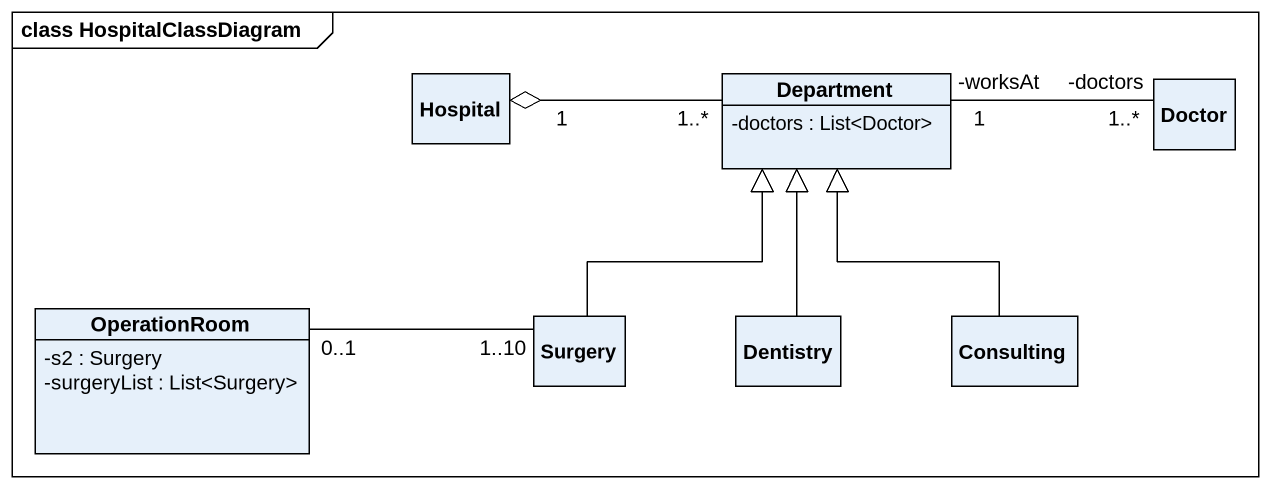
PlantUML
@startuml
mainframe class HospitalClassDiagram
hide circle
hide empty members
skinparam classAttributeIconSize 0
class Hospital
class Department {
  -doctors : List<Doctor>
}
class Doctor
class OperationRoom {
  -s2 : Surgery
  -surgeryList : List<Surgery>
}
class Surgery
class Dentistry
class Consulting
Hospital "1" o-right- "1..*" Department
Doctor "-doctors\n1..*" -left- "-worksAt\n1" Department
Surgery -up-|> Department
Surgery "1..10" -left- "0..1" OperationRoom
Dentistry -up-|> Department
Consulting -up-|> Department
@enduml
